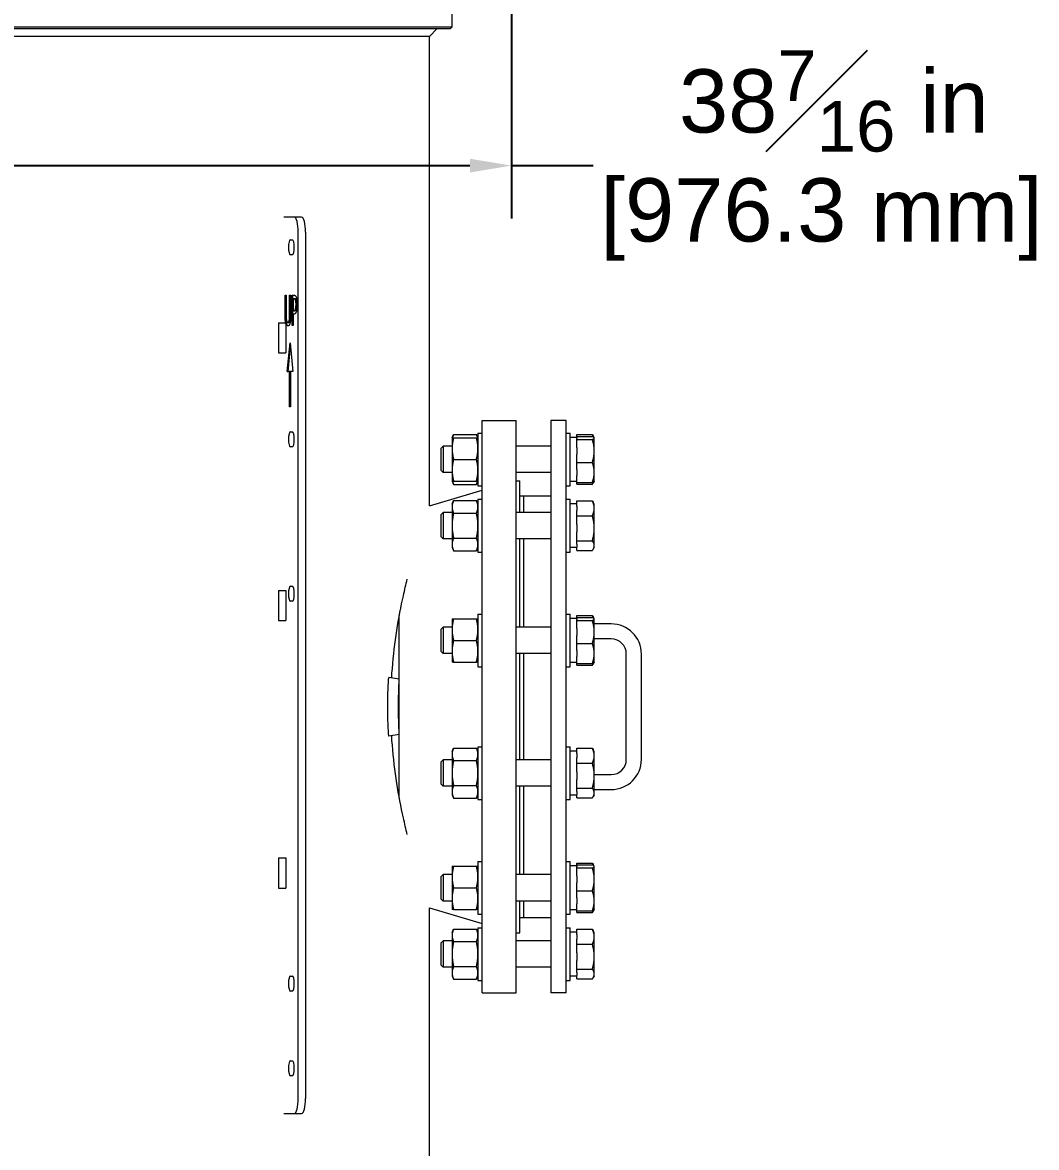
# Model space of a CAD drawing. Header units: inches. Extents: x 17 to 469, y 7 to 301.
# Drawn here: x 94.27 to 127.9, y 92.15 to 129.49 of the extents above; entities that cross this region are included whole.
import ezdxf

# ---------------------------------------------------------------- set-up
doc = ezdxf.new("R2010")
doc.units = ezdxf.units.IN
doc.header["$LTSCALE"] = 14
doc.header["$MEASUREMENT"] = 0
doc.layers.add('Dimension (ANSI)', color=7, linetype='Continuous', lineweight=25)
doc.layers.add('Visible (ANSI)', color=7, linetype='Continuous', lineweight=50)
doc.styles.add('MEMCOR Medium', font='arial.ttf')
doc.dimstyles.new('Default (ANSI)', dxfattribs={"dimscale": 14, "dimtxt": 0.15, "dimasz": 0.098425, "dimexe": 0.125, "dimexo": 0.0625, "dimgap": 0.031496, "dimtad": 0, "dimtih": 1, "dimtoh": 1, "dimdec": 4, "dimrnd": 1e-08, "dimzin": 3, "dimdsep": 46, "dimlunit": 5, "dimtxsty": 'MEMCOR Medium', "dimcen": 0.09, "dimdle": 0.393701, "dimclrd": 256, "dimclre": 256, "dimclrt": 256, "dimadec": 0, "dimazin": 1, "dimtfac": 0.8, "dimtofl": 0, "dimtmove": 0, "dimatfit": 3, "dimfxl": 1, "dimfrac": 1, "dimtolj": 1, "dimtzin": 4, "dimlwd": -1, "dimlwe": -1, "dimarcsym": 0})

# ---------------------------------------------------------------- blocks, each defined once
blk = doc.blocks.new('*D21')
at = {"layer": 'Defpoints', "color": 0, "transparency": 16777216}
for p in [(72.051, 135.407), (110.487, 135.407), (110.487, 124.738)]:
    blk.add_point(p, dxfattribs=at)
at = {"layer": 'Dimension (ANSI)', "transparency": 16777216}
for p, q in [((72.051, 134.532), (72.051, 122.988)), ((110.487, 134.532), (110.487, 122.988)), ((73.429, 124.738), (109.11, 124.738)), ((110.487, 124.738), (113.194, 124.738))]:
    blk.add_line(p, q, dxfattribs=at)
for points in [[(73.429, 124.968), (73.429, 124.508), (72.051, 124.738)], [(109.11, 124.968), (109.11, 124.508), (110.487, 124.738)]]:
    blk.add_solid(points, dxfattribs=at)
at = {"layer": 'Dimension (ANSI)', "transparency": 16777216, "char_height": 2.1, "attachment_point": 5, "style": 'MEMCOR Medium'}
for s, insert in [('\\A1; 38{\\H0.8x;\\S7#16;} in', (120.777, 126.885)), ('\\A1;[976.3 mm]', (120.777, 122.951))]:
    blk.add_mtext(s, dxfattribs=dict(at, insert=insert))

msp = doc.modelspace()

# ---------------------------------------------------------------- linework, layer by layer
at = {"layer": 'Visible (ANSI)', "linetype": 'Continuous', "lineweight": 18}
for p, q in [((108.51926, 129.339395), (108.51926, 131.63627)), ((74.018842, 129.339395), (108.51926, 129.339395)), ((108.456681, 129.276895), (74.081342, 129.276895)), ((107.766343, 129.026895), (108.016297, 129.276895)), ((107.766343, 129.026895), (74.768739, 129.026895)), ((107.76937, 113.448352), (107.76937, 129.029923)), ((103.28652, 123.026895), (102.93641, 123.026895)), ((103.528002, 123.026895), (103.28652, 123.026895)), ((103.41593, 93.776895), (103.41593, 122.526895)), ((103.657411, 122.526895), (103.657411, 93.776895)), ((103.157111, 122.276895), (103.221815, 122.276895)), ((103.221815, 121.776895), (103.157111, 121.776895)), ((102.979328, 119.812479), (102.979328, 120.436466)), ((102.979328, 120.436466), (103.013726, 120.436466)), ((103.003477, 119.812479), (103.003477, 120.436466)), ((103.013726, 120.436466), (103.013726, 119.812479)), ((103.132229, 120.436466), (103.166626, 120.436466)), ((103.132229, 119.809237), (103.132229, 120.436466)), ((103.156377, 119.809237), (103.156377, 120.436466)), ((103.166626, 120.436466), (103.166626, 119.812479)), ((103.215915, 119.436466), (103.215915, 120.436466)), ((103.215915, 120.436466), (103.280934, 120.436466)), ((103.240063, 119.436466), (103.240063, 120.436466)), ((103.278837, 120.321393), (103.250312, 120.321393)), ((103.250312, 120.321393), (103.250312, 119.922689)), ((103.278837, 120.321393), (103.302985, 120.321393)), ((103.250312, 119.922689), (103.273803, 119.922689)), ((103.273803, 119.922689), (103.297951, 119.922689)), ((103.328965, 119.982657), (103.353113, 119.982657)), ((102.758298, 119.519703), (103.001115, 119.519703)), ((102.758298, 119.519703), (102.758298, 118.519703)), ((103.001115, 119.519703), (103.001115, 118.519703)), ((103.072872, 119.528848), (103.097021, 119.528848)), ((103.250312, 119.809237), (103.250312, 119.436466)), ((103.279466, 119.809237), (103.250312, 119.809237)), ((103.250312, 119.436466), (103.215915, 119.436466)), ((103.053371, 117.907382), (103.147738, 118.850543)), ((103.147738, 118.850543), (103.237082, 117.900447)), ((102.758298, 118.519703), (103.001115, 118.519703)), ((103.077519, 117.907382), (103.159438, 118.726126)), ((103.130037, 117.905284), (103.053371, 117.907382)), ((103.053371, 117.907382), (103.077519, 117.907382)), ((103.154185, 117.905284), (103.077519, 117.907382)), ((103.126301, 116.729363), (103.130037, 117.905284)), ((103.130037, 117.905284), (103.154185, 117.905284)), ((103.150451, 116.729928), (103.154185, 117.905284)), ((103.159359, 117.903959), (103.15616, 116.730062)), ((103.159359, 117.903959), (103.183508, 117.903959)), ((103.237082, 117.900447), (103.159359, 117.903959)), ((103.236978, 117.901543), (103.183508, 117.903959)), ((103.15616, 116.730062), (103.126301, 116.729363)), ((109.519054, 97.276895), (109.519054, 116.276895)), ((109.519054, 116.276895), (110.644054, 116.276895)), ((110.644054, 97.276895), (110.644054, 116.276895)), ((111.799054, 116.276895), (111.799054, 97.276895)), ((112.299054, 116.276895), (111.799054, 116.276895)), ((112.299054, 97.276895), (112.299054, 116.276895)), ((103.157111, 115.901895), (103.221815, 115.901895)), ((108.519429, 115.706265), (108.571296, 115.817494)), ((108.571296, 115.817494), (109.326562, 115.817494)), ((109.378429, 115.706265), (109.326562, 115.817494)), ((109.378429, 115.862265), (109.378429, 114.112265)), ((109.378429, 115.862265), (109.519054, 115.862265)), ((112.299054, 115.862265), (112.439679, 115.862265)), ((112.439679, 114.112265), (112.439679, 115.862265)), ((112.658679, 115.750625), (112.658679, 115.811206)), ((112.658679, 115.811206), (113.172608, 115.811206)), ((113.233783, 115.711248), (113.20061, 115.768705)), ((103.221815, 115.401895), (103.157111, 115.401895)), ((108.158679, 115.358615), (108.224833, 115.424765)), ((108.224833, 115.424765), (108.224833, 114.549765)), ((108.519429, 115.424765), (108.224833, 115.424765)), ((108.519429, 115.706265), (108.519429, 115.346765)), ((108.571296, 115.706265), (109.326562, 115.706265)), ((111.799054, 115.424765), (110.644054, 115.424765)), ((112.658679, 115.716765), (112.439679, 115.716765)), ((112.658679, 115.716765), (112.658679, 115.750625)), ((112.658679, 115.750625), (113.172608, 115.750625)), ((112.658679, 115.716765), (112.658679, 115.685843)), ((112.658679, 115.651013), (112.658679, 115.685843)), ((112.658679, 115.384098), (112.658679, 115.651013)), ((112.658679, 115.651013), (113.172608, 115.651013)), ((112.658679, 115.384098), (112.658679, 115.154569)), ((113.236804, 115.706015), (113.233783, 115.711248)), ((113.236804, 115.700819), (113.236804, 115.706015)), ((113.236804, 115.269333), (113.236804, 115.700819)), ((108.158679, 114.615915), (108.158679, 115.358615)), ((108.519429, 115.346765), (108.519429, 114.627765)), ((112.658679, 114.887653), (112.658679, 115.154569)), ((113.236804, 114.555779), (113.236804, 115.269333)), ((108.571296, 114.987265), (109.326562, 114.987265)), ((112.658679, 114.655568), (112.658679, 114.887653)), ((112.658679, 114.887653), (113.172608, 114.887653)), ((112.658679, 114.655568), (112.658679, 114.45599)), ((108.158679, 114.615915), (108.224833, 114.549765)), ((108.519429, 114.549765), (108.224833, 114.549765)), ((108.519429, 114.627765), (108.519429, 114.268265)), ((108.519429, 114.268265), (108.571296, 114.157035)), ((108.571296, 114.268265), (109.326562, 114.268265)), ((109.378429, 114.268265), (109.326562, 114.157035)), ((111.799054, 114.549765), (110.644054, 114.549765)), ((110.644054, 114.276895), (110.769054, 114.276895)), ((110.769054, 113.224803), (110.769054, 114.276895)), ((112.658679, 114.223905), (112.658679, 114.45599)), ((113.233783, 114.263281), (113.20061, 114.205824)), ((113.236804, 114.268515), (113.233783, 114.263281)), ((113.236804, 114.268515), (113.236804, 114.555779)), ((107.76937, 113.448352), (109.519054, 113.966895)), ((108.571296, 114.157035), (109.326562, 114.157035)), ((109.378429, 114.112265), (109.519054, 114.112265)), ((112.299054, 114.112265), (112.439679, 114.112265)), ((112.658679, 114.257765), (112.439679, 114.257765)), ((112.658679, 114.163323), (112.658679, 114.223905)), ((112.658679, 114.223905), (113.172608, 114.223905)), ((112.658679, 114.163323), (113.172608, 114.163323)), ((108.519429, 113.506303), (108.571296, 113.617532)), ((108.571296, 113.617532), (109.326562, 113.617532)), ((109.378429, 113.506303), (109.326562, 113.617532)), ((109.378429, 113.662303), (109.378429, 111.912303)), ((109.378429, 113.662303), (109.519054, 113.662303)), ((110.769054, 113.776895), (110.899054, 113.776895)), ((110.899054, 113.224803), (110.899054, 113.776895)), ((110.899054, 113.224803), (110.899054, 113.776895)), ((110.899054, 113.776895), (111.799054, 113.776895)), ((112.299054, 113.662303), (112.439679, 113.662303)), ((112.439679, 111.912303), (112.439679, 113.662303)), ((112.658679, 113.516803), (112.439679, 113.516803)), ((112.658679, 113.437031), (112.658679, 113.611244)), ((112.658679, 113.611244), (113.172608, 113.611244)), ((113.236804, 113.506053), (113.20061, 113.568743)), ((108.158679, 113.158653), (108.224833, 113.224803)), ((108.158679, 112.415953), (108.158679, 113.158653)), ((108.224833, 113.224803), (108.224833, 112.349803)), ((108.519429, 113.224803), (108.224833, 113.224803)), ((108.519429, 113.506303), (108.519429, 113.409975)), ((108.519429, 113.409975), (108.519429, 112.787303)), ((108.571296, 113.202418), (109.326562, 113.202418)), ((111.799054, 113.224803), (110.644054, 113.224803)), ((112.658679, 113.437031), (112.658679, 113.28722)), ((112.658679, 113.113008), (112.658679, 113.28722)), ((113.236804, 113.362126), (113.236804, 113.506053)), ((113.236804, 112.701037), (113.236804, 113.362126)), ((108.519429, 112.787303), (108.519429, 112.16463)), ((112.658679, 112.824909), (112.658679, 113.113008)), ((112.658679, 113.113008), (113.172608, 113.113008)), ((112.658679, 112.824909), (112.658679, 112.577164)), ((108.158679, 112.415953), (108.224833, 112.349803)), ((112.658679, 112.289066), (112.658679, 112.577164)), ((113.236804, 112.126214), (113.236804, 112.701037)), ((108.519429, 112.349803), (108.224833, 112.349803)), ((108.519429, 112.16463), (108.519429, 112.068303)), ((108.519429, 112.068303), (108.571296, 111.957073)), ((108.571296, 112.372188), (109.326562, 112.372188)), ((109.378429, 112.068303), (109.326562, 111.957073)), ((111.799054, 112.349803), (110.644054, 112.349803)), ((110.769054, 109.414357), (110.769054, 112.349803)), ((110.899054, 109.414357), (110.899054, 112.349803)), ((110.899054, 109.414357), (110.899054, 112.349803)), ((112.658679, 112.057803), (112.439679, 112.057803)), ((112.658679, 112.17518), (112.658679, 112.289066)), ((112.658679, 112.289066), (113.172608, 112.289066)), ((112.658679, 112.17518), (112.658679, 112.077247)), ((112.658679, 111.963361), (112.658679, 112.077247)), ((113.236804, 112.068553), (113.20061, 112.005863)), ((113.236804, 112.068553), (113.236804, 112.126214)), ((108.571296, 111.957073), (109.326562, 111.957073)), ((109.378429, 111.912303), (109.519054, 111.912303)), ((112.299054, 111.912303), (112.439679, 111.912303)), ((112.658679, 111.963361), (113.172608, 111.963361)), ((102.758298, 110.639703), (103.001115, 110.639703)), ((102.758298, 110.639703), (102.758298, 109.639703)), ((103.001115, 110.639703), (103.001115, 109.639703)), ((103.157111, 110.776895), (103.221815, 110.776895)), ((103.221815, 110.276895), (103.157111, 110.276895)), ((106.769054, 103.752768), (106.769054, 109.801022)), ((109.378429, 109.851857), (109.378429, 108.101857)), ((109.378429, 109.851857), (109.519054, 109.851857)), ((112.299054, 109.851857), (112.439679, 109.851857)), ((112.439679, 108.101857), (112.439679, 109.851857)), ((112.658679, 109.740217), (112.658679, 109.800798)), ((112.658679, 109.800798), (113.172608, 109.800798)), ((102.758298, 109.639703), (103.001115, 109.639703)), ((108.158679, 109.348207), (108.224833, 109.414357)), ((108.224833, 109.414357), (108.224833, 108.539357)), ((108.519429, 109.414357), (108.224833, 109.414357)), ((108.519429, 109.695857), (108.519429, 109.336357)), ((108.571296, 109.695857), (109.326562, 109.695857)), ((111.799054, 109.414357), (110.644054, 109.414357)), ((112.658679, 109.706357), (112.439679, 109.706357)), ((112.658679, 109.706357), (112.658679, 109.740217)), ((112.658679, 109.740217), (113.172608, 109.740217)), ((112.658679, 109.706357), (112.658679, 109.675436)), ((112.658679, 109.640606), (112.658679, 109.675436)), ((112.658679, 109.37369), (112.658679, 109.640606)), ((112.658679, 109.640606), (113.172608, 109.640606)), ((113.233783, 109.70084), (113.20061, 109.758297)), ((113.236804, 109.695607), (113.233783, 109.70084)), ((113.236804, 109.690411), (113.236804, 109.695607)), ((113.236804, 109.258926), (113.236804, 109.690411)), ((113.799054, 109.526895), (113.236804, 109.526895)), ((108.158679, 108.605507), (108.158679, 109.348207)), ((108.519429, 109.336357), (108.519429, 108.617357)), ((112.658679, 109.37369), (112.658679, 109.144161)), ((112.658679, 108.877246), (112.658679, 109.144161)), ((113.236804, 108.545371), (113.236804, 109.258926)), ((108.571296, 108.976857), (109.326562, 108.976857)), ((112.658679, 108.64516), (112.658679, 108.877246)), ((112.658679, 108.877246), (113.172608, 108.877246)), ((113.799054, 109.026895), (113.236804, 109.026895)), ((108.158679, 108.605507), (108.224833, 108.539357)), ((108.519429, 108.539357), (108.224833, 108.539357)), ((108.519429, 108.617357), (108.519429, 108.257857)), ((111.799054, 108.539357), (110.644054, 108.539357)), ((110.769054, 105.014433), (110.769054, 108.539357)), ((110.899054, 105.014433), (110.899054, 108.539357)), ((110.899054, 105.014433), (110.899054, 108.539357)), ((112.658679, 108.64516), (112.658679, 108.445582)), ((112.658679, 108.213497), (112.658679, 108.445582)), ((113.236804, 108.258107), (113.236804, 108.545371)), ((114.299054, 105.026895), (114.299054, 108.526895)), ((114.799054, 105.026895), (114.799054, 108.526895)), ((108.571296, 108.257857), (109.326562, 108.257857)), ((109.378429, 108.101857), (109.519054, 108.101857)), ((112.299054, 108.101857), (112.439679, 108.101857)), ((112.658679, 108.247357), (112.439679, 108.247357)), ((112.658679, 108.152915), (112.658679, 108.213497)), ((112.658679, 108.213497), (113.172608, 108.213497)), ((112.658679, 108.152915), (113.172608, 108.152915)), ((113.233783, 108.252873), (113.20061, 108.195417)), ((113.236804, 108.258107), (113.233783, 108.252873)), ((106.769054, 107.69607), (106.418026, 107.751866)), ((106.769054, 105.85772), (106.418026, 105.801924)), ((108.519429, 105.295933), (108.571296, 105.407163)), ((108.571296, 105.407163), (109.326562, 105.407163)), ((109.378429, 105.295933), (109.326562, 105.407163)), ((109.378429, 105.451933), (109.378429, 103.701933)), ((109.378429, 105.451933), (109.519054, 105.451933)), ((112.299054, 105.451933), (112.439679, 105.451933)), ((112.439679, 103.701933), (112.439679, 105.451933)), ((112.658679, 105.306433), (112.439679, 105.306433)), ((112.658679, 105.226662), (112.658679, 105.400875)), ((112.658679, 105.400875), (113.172608, 105.400875)), ((113.236804, 105.295683), (113.20061, 105.358373)), ((108.158679, 104.948283), (108.224833, 105.014433)), ((108.158679, 104.205583), (108.158679, 104.948283)), ((108.224833, 105.014433), (108.224833, 104.139433)), ((108.519429, 105.014433), (108.224833, 105.014433)), ((108.519429, 105.295933), (108.519429, 105.199605)), ((108.519429, 105.199605), (108.519429, 104.576933)), ((108.571296, 104.992048), (109.326562, 104.992048)), ((111.799054, 105.014433), (110.644054, 105.014433)), ((112.658679, 105.226662), (112.658679, 105.076851)), ((112.658679, 104.902638), (112.658679, 105.076851)), ((113.236804, 105.151756), (113.236804, 105.295683)), ((113.236804, 104.490667), (113.236804, 105.151756)), ((108.519429, 104.576933), (108.519429, 103.954261)), ((112.658679, 104.61454), (112.658679, 104.902638)), ((112.658679, 104.902638), (113.172608, 104.902638)), ((112.658679, 104.61454), (112.658679, 104.366795)), ((108.158679, 104.205583), (108.224833, 104.139433)), ((112.658679, 104.078696), (112.658679, 104.366795)), ((113.236804, 104.526895), (113.799054, 104.526895)), ((113.236804, 103.915844), (113.236804, 104.490667)), ((108.519429, 104.139433), (108.224833, 104.139433)), ((108.519429, 103.954261), (108.519429, 103.857933)), ((108.519429, 103.857933), (108.571296, 103.746703)), ((108.571296, 104.161818), (109.326562, 104.161818)), ((109.378429, 103.857933), (109.326562, 103.746703)), ((111.799054, 104.139433), (110.644054, 104.139433)), ((110.769054, 101.203987), (110.769054, 104.139433)), ((110.899054, 101.203987), (110.899054, 104.139433)), ((110.899054, 101.203987), (110.899054, 104.139433)), ((112.658679, 103.847433), (112.439679, 103.847433)), ((112.658679, 103.964811), (112.658679, 104.078696)), ((112.658679, 104.078696), (113.172608, 104.078696)), ((112.658679, 103.964811), (112.658679, 103.866877)), ((112.658679, 103.752992), (112.658679, 103.866877)), ((113.236804, 103.858183), (113.20061, 103.795493)), ((113.236804, 104.026895), (113.799054, 104.026895)), ((113.236804, 103.858183), (113.236804, 103.915844)), ((108.571296, 103.746703), (109.326562, 103.746703)), ((109.378429, 103.701933), (109.519054, 103.701933)), ((112.299054, 103.701933), (112.439679, 103.701933)), ((112.658679, 103.752992), (113.172608, 103.752992)), ((102.758298, 101.759703), (103.001115, 101.759703)), ((102.758298, 101.759703), (102.758298, 100.759703)), ((103.001115, 101.759703), (103.001115, 100.759703)), ((109.378429, 101.641487), (109.378429, 99.891487)), ((109.378429, 101.641487), (109.519054, 101.641487)), ((112.299054, 101.641487), (112.439679, 101.641487)), ((112.439679, 99.891487), (112.439679, 101.641487)), ((112.658679, 101.529847), (112.658679, 101.590429)), ((112.658679, 101.590429), (113.172608, 101.590429)), ((108.158679, 101.137837), (108.224833, 101.203987)), ((108.224833, 101.203987), (108.224833, 100.328987)), ((108.519429, 101.203987), (108.224833, 101.203987)), ((108.519429, 101.485487), (108.519429, 101.125987)), ((108.571296, 101.485487), (109.326562, 101.485487)), ((111.799054, 101.203987), (110.644054, 101.203987)), ((112.658679, 101.495987), (112.439679, 101.495987)), ((112.658679, 101.495987), (112.658679, 101.529847)), ((112.658679, 101.529847), (113.172608, 101.529847)), ((112.658679, 101.495987), (112.658679, 101.465066)), ((112.658679, 101.430236), (112.658679, 101.465066)), ((112.658679, 101.163321), (112.658679, 101.430236)), ((112.658679, 101.430236), (113.172608, 101.430236)), ((113.233783, 101.490471), (113.20061, 101.547928)), ((113.236804, 101.485237), (113.233783, 101.490471)), ((113.236804, 101.480042), (113.236804, 101.485237)), ((113.236804, 101.048556), (113.236804, 101.480042)), ((108.158679, 100.395137), (108.158679, 101.137837)), ((108.519429, 101.125987), (108.519429, 100.406987)), ((112.658679, 101.163321), (112.658679, 100.933791)), ((112.658679, 100.666876), (112.658679, 100.933791)), ((113.236804, 100.335002), (113.236804, 101.048556)), ((102.758298, 100.759703), (103.001115, 100.759703)), ((108.571296, 100.766487), (109.326562, 100.766487)), ((112.658679, 100.434791), (112.658679, 100.666876)), ((112.658679, 100.666876), (113.172608, 100.666876)), ((107.76937, 80.267224), (107.76937, 100.105438)), ((107.76937, 100.105438), (109.519054, 99.586895)), ((108.158679, 100.395137), (108.224833, 100.328987)), ((108.519429, 100.328987), (108.224833, 100.328987)), ((108.519429, 100.406987), (108.519429, 100.047487)), ((111.799054, 100.328987), (110.644054, 100.328987)), ((110.769054, 99.276895), (110.769054, 100.328987)), ((110.899054, 99.776895), (110.899054, 100.328987)), ((110.899054, 99.776895), (110.899054, 100.328987)), ((112.658679, 100.434791), (112.658679, 100.235213)), ((112.658679, 100.003127), (112.658679, 100.235213)), ((113.236804, 100.047737), (113.236804, 100.335002)), ((108.571296, 100.047487), (109.326562, 100.047487)), ((109.378429, 99.891487), (109.519054, 99.891487)), ((110.769054, 99.776895), (110.899054, 99.776895)), ((110.899054, 99.776895), (111.799054, 99.776895)), ((112.299054, 99.891487), (112.439679, 99.891487)), ((112.658679, 100.036987), (112.439679, 100.036987)), ((112.658679, 99.942546), (112.658679, 100.003127)), ((112.658679, 100.003127), (113.172608, 100.003127)), ((112.658679, 99.942546), (113.172608, 99.942546)), ((113.233783, 100.042504), (113.20061, 99.985047)), ((113.236804, 100.047737), (113.233783, 100.042504)), ((108.519429, 99.285526), (108.571296, 99.396755)), ((108.571296, 99.396755), (109.326562, 99.396755)), ((109.378429, 99.285526), (109.326562, 99.396755)), ((109.378429, 99.441526), (109.378429, 97.691526)), ((109.378429, 99.441526), (109.519054, 99.441526)), ((112.299054, 99.441526), (112.439679, 99.441526)), ((112.439679, 97.691526), (112.439679, 99.441526)), ((112.658679, 99.216254), (112.658679, 99.390467)), ((112.658679, 99.390467), (113.172608, 99.390467)), ((113.236804, 99.285276), (113.20061, 99.347966)), ((108.158679, 98.937876), (108.224833, 99.004026)), ((108.224833, 99.004026), (108.224833, 98.129026)), ((108.519429, 99.004026), (108.224833, 99.004026)), ((108.519429, 99.285526), (108.519429, 99.189198)), ((108.519429, 99.189198), (108.519429, 98.566526)), ((108.571296, 98.98164), (109.326562, 98.98164)), ((110.644054, 99.276895), (110.769054, 99.276895)), ((111.799054, 99.004026), (110.644054, 99.004026)), ((112.658679, 99.296026), (112.594931, 99.296026)), ((112.658679, 99.216254), (112.658679, 99.066443)), ((112.658679, 98.89223), (112.658679, 99.066443)), ((113.236804, 99.141349), (113.236804, 99.285276)), ((113.236804, 98.48026), (113.236804, 99.141349)), ((108.158679, 98.195176), (108.158679, 98.937876)), ((112.658679, 98.604132), (112.658679, 98.89223)), ((112.658679, 98.89223), (113.172608, 98.89223)), ((112.658679, 98.604132), (112.658679, 98.356387)), ((108.519429, 98.566526), (108.519429, 97.943853)), ((112.658679, 98.068289), (112.658679, 98.356387)), ((113.236804, 97.905436), (113.236804, 98.48026)), ((103.157111, 97.839395), (103.221815, 97.839395)), ((108.158679, 98.195176), (108.224833, 98.129026)), ((108.519429, 98.129026), (108.224833, 98.129026)), ((108.519429, 97.943853), (108.519429, 97.847526)), ((108.519429, 97.847526), (108.571296, 97.736296)), ((108.571296, 98.151411), (109.326562, 98.151411)), ((109.378429, 97.847526), (109.326562, 97.736296)), ((111.799054, 98.129026), (110.644054, 98.129026)), ((112.658679, 97.837026), (112.439679, 97.837026)), ((112.658679, 97.954403), (112.658679, 98.068289)), ((112.658679, 98.068289), (113.172608, 98.068289)), ((112.658679, 97.954403), (112.658679, 97.856469)), ((112.658679, 97.742584), (112.658679, 97.856469)), ((113.236804, 97.847776), (113.20061, 97.785085)), ((113.236804, 97.847776), (113.236804, 97.905436)), ((108.571296, 97.736296), (109.326562, 97.736296)), ((109.378429, 97.691526), (109.519054, 97.691526)), ((112.299054, 97.691526), (112.439679, 97.691526)), ((112.658679, 97.742584), (113.172608, 97.742584)), ((103.221815, 97.339395), (103.157111, 97.339395)), ((109.519054, 97.276895), (110.644054, 97.276895)), ((112.299054, 97.276895), (111.799054, 97.276895)), ((103.157111, 95.026895), (103.221815, 95.026895)), ((103.221815, 94.526895), (103.157111, 94.526895)), ((102.93641, 93.276895), (103.28652, 93.276895)), ((103.28652, 93.276895), (103.528002, 93.276895))]:
    msp.add_line(p, q, dxfattribs=at)
for centre, radius, start, end in [((113.799054, 108.526895), 1, 0, 90), ((113.799054, 108.526895), 0.5, 0, 90), ((113.799054, 105.026895), 1, 270, 0), ((113.799054, 105.026895), 0.5, 270, 0)]:
    msp.add_arc(centre, radius, start, end, dxfattribs=at)
for centre, major_axis, ratio, start_param, end_param in [((103.28652, 122.526895), (0, 0.5), 0.258819045, 4.71238898, 6.283185307), ((103.528002, 122.526895), (0, 0.5), 0.258819045, 4.71238898, 6.283185307), ((103.157111, 122.026895), (0, -0.25), 0.258819045, 3.141592654, 6.283185307), ((103.221815, 122.026895), (0, 0.25), 0.258819045, 3.141592654, 6.283185307), ((103.157111, 115.651895), (0, -0.25), 0.258819045, 3.141592654, 6.283185307), ((103.221815, 115.651895), (0, 0.25), 0.258819045, 3.141592654, 6.283185307), ((103.157111, 110.526895), (0, -0.25), 0.258819045, 3.141592654, 6.283185307), ((103.221815, 110.526895), (0, 0.25), 0.258819045, 3.141592654, 6.283185307), ((112.594931, 98.566526), (-4.1372, 0), 0.176326981, 4.71238898, 4.749923496), ((103.157111, 97.589395), (0, -0.25), 0.258819045, 3.141592654, 6.283185307), ((103.221815, 97.589395), (0, 0.25), 0.258819045, 3.141592654, 6.283185307), ((103.157111, 94.776895), (0, -0.25), 0.258819045, 3.141592654, 6.283185307), ((103.221815, 94.776895), (0, 0.25), 0.258819045, 3.141592654, 6.283185307), ((103.28652, 93.776895), (0, -0.5), 0.258819045, 0, 1.570796327), ((103.528002, 93.776895), (0, -0.5), 0.258819045, 0, 1.570796327)]:
    msp.add_ellipse(centre, major_axis=major_axis, ratio=ratio, start_param=start_param, end_param=end_param, dxfattribs=at)
for points, degree in [([(108.456681, 129.276895), (108.477562, 129.297735), (108.498421, 129.318568), (108.51926, 129.339395)], 3), ([(103.32498, 120.283305), (103.3168, 120.304375), (103.294987, 120.321393), (103.278837, 120.321393)], 2), ([(103.280934, 120.436466), (103.304006, 120.436466), (103.336306, 120.407292), (103.34868, 120.374067)], 2), ([(103.343647, 120.130955), (103.343647, 120.182819), (103.334418, 120.258994), (103.32498, 120.283305)], 2), ([(103.34868, 120.374067), (103.363153, 120.335979), (103.379512, 120.218475), (103.379512, 120.135007)], 2), ([(103.273803, 119.922689), (103.294777, 119.922689), (103.320575, 119.948621), (103.328965, 119.982657)], 2), ([(103.35686, 119.912965), (103.343437, 119.861911), (103.307152, 119.809237), (103.279466, 119.809237)], 2), ([(103.328965, 119.982657), (103.336725, 120.012641), (103.343647, 120.083143), (103.343647, 120.130955)], 2), ([(103.379512, 120.135007), (103.379512, 120.070177), (103.367557, 119.953483), (103.35686, 119.912965)], 2), ([(103.004078, 119.507778), (102.990445, 119.559642), (102.979328, 119.705509), (102.979328, 119.812479)], 2), ([(103.072872, 119.415396), (103.050011, 119.415396), (103.016033, 119.461587), (103.004078, 119.507778)], 2), ([(103.013726, 119.812479), (103.013726, 119.742787), (103.01834, 119.648783), (103.024842, 119.610696)], 2), ([(103.024842, 119.610696), (103.031763, 119.570177), (103.055674, 119.528848), (103.072872, 119.528848)], 2), ([(103.072872, 119.528848), (103.089022, 119.528848), (103.114191, 119.570177), (103.121113, 119.610696)], 2), ([(103.141877, 119.507778), (103.129502, 119.460777), (103.096783, 119.415396), (103.072872, 119.415396)], 2), ([(103.121113, 119.610696), (103.127615, 119.648783), (103.132229, 119.741976), (103.132229, 119.809237)], 2), ([(103.166626, 119.812479), (103.166626, 119.707941), (103.15572, 119.558832), (103.141877, 119.507778)], 2)]:
    msp.add_open_spline(points, degree=degree, dxfattribs=at)
for points, knots in [([(103.349128, 120.283305), (103.341735, 120.302348), (103.334271, 120.309584), (103.321496, 120.319551), (103.311662, 120.321393), (103.302985, 120.321393)], [-0.3818938296, -0.3818938296, -0.3818938296, -0.3818938296, -0.2554611271, -0.2554611271, 0, 0, 0, 0]), ([(103.367795, 120.130955), (103.367795, 120.151237), (103.367266, 120.1717), (103.364384, 120.214054), (103.362141, 120.230009), (103.357359, 120.257742), (103.353575, 120.271851), (103.349128, 120.283305)], [-0.3372795691, -0.3372795691, -0.3372795691, -0.3372795691, -0.2539165575, -0.2539165575, -0.1573425254, -0.1573425254, 0, 0, 0, 0]), ([(103.297951, 119.922689), (103.305858, 119.922689), (103.314366, 119.924071), (103.331111, 119.933285), (103.336313, 119.940376), (103.344812, 119.955121), (103.349287, 119.967134), (103.353113, 119.982657)], [-0.3720280769, -0.3720280769, -0.3720280769, -0.3720280769, -0.2742790033, -0.2742790033, -0.1633485372, -0.1633485372, 0, 0, 0, 0]), ([(103.353113, 119.982657), (103.355596, 119.99225), (103.357855, 120.002658), (103.361881, 120.026062), (103.363307, 120.037429), (103.366906, 120.074087), (103.367795, 120.102972), (103.367795, 120.130955)], [-0.3778990738, -0.3778990738, -0.3778990738, -0.3778990738, -0.2983955769, -0.2983955769, -0.2132300142, -0.2132300142, 0, 0, 0, 0]), ([(103.028226, 119.507778), (103.023723, 119.524908), (103.019839, 119.54392), (103.013339, 119.586189), (103.010844, 119.608832), (103.006693, 119.66331), (103.003477, 119.717475), (103.003477, 119.812479)], [-1.834872944, -1.834872944, -1.834872944, -1.834872944, -1.283211598, -1.283211598, -0.723930443, -0.723930443, 0, 0, 0, 0]), ([(103.085219, 119.417046), (103.080977, 119.418276), (103.076749, 119.42024), (103.065523, 119.427925), (103.058654, 119.435304), (103.043094, 119.460893), (103.035104, 119.481205), (103.028226, 119.507778)], [-0.6225640134, -0.6225640134, -0.6225640134, -0.6225640134, -0.4978653255, -0.4978653255, -0.2863653536, -0.2863653536, 0, 0, 0, 0]), ([(103.097021, 119.528848), (103.103887, 119.528848), (103.110768, 119.53165), (103.121507, 119.542692), (103.127809, 119.550572), (103.138455, 119.578387), (103.142248, 119.593056), (103.145261, 119.610696)], [-0.7299087878, -0.7299087878, -0.7299087878, -0.7299087878, -0.3783755563, -0.3783755563, -0.1610495695, -0.1610495695, 0, 0, 0, 0]), ([(103.145261, 119.610696), (103.14968, 119.63658), (103.152562, 119.664924), (103.15485, 119.711136), (103.156377, 119.74546), (103.156377, 119.809237)], [-1.425366243, -1.425366243, -1.425366243, -1.425366243, -0.485984079, -0.485984079, 0, 0, 0, 0]), ([(106.516665, 107.736183), (106.522895, 107.84147), (106.530149, 107.946802), (106.572096, 108.479129), (106.622691, 108.903042), (106.748498, 109.714759), (106.823665, 110.103261), (106.946517, 110.655523), (106.990797, 110.840158), (107.035149, 111.015001)], [52.467574381, 52.467574381, 52.467574381, 52.467574381, 53.250217307, 53.250217307, 56.430423511, 56.430423511, 59.610629715, 59.610629715, 61.320780363, 61.320780363, 61.320780363, 61.320780363]), ([(106.418026, 105.801924), (106.416825, 105.820597), (106.415658, 105.839265), (106.395619, 106.169519), (106.38662, 106.4792), (106.38662, 107.07459), (106.395619, 107.384271), (106.415658, 107.714525), (106.416825, 107.733193), (106.418026, 107.751866)], [-20.839023663, -20.839023663, -20.839023663, -20.839023663, -20.703168569, -20.703168569, -18.434729659, -18.434729659, -16.166290749, -16.166290749, -16.030435655, -16.030435655, -16.030435655, -16.030435655]), ([(106.769054, 105.85772), (106.750604, 106.168845), (106.741776, 106.478479), (106.741776, 107.075311), (106.750604, 107.384945), (106.769054, 107.69607)], [7.139602726, 7.139602726, 7.139602726, 7.139602726, 9.413533086, 9.413533086, 11.687463446, 11.687463446, 11.687463446, 11.687463446]), ([(107.035149, 102.538789), (106.990797, 102.713632), (106.946517, 102.898267), (106.823665, 103.450529), (106.748498, 103.839031), (106.622691, 104.650748), (106.572096, 105.074661), (106.530149, 105.606989), (106.522895, 105.71232), (106.516665, 105.817607)], [38.819241844, 38.819241844, 38.819241844, 38.819241844, 40.529392493, 40.529392493, 43.709598697, 43.709598697, 46.8898049, 46.8898049, 47.672447827, 47.672447827, 47.672447827, 47.672447827])]:
    msp.add_open_spline(points, degree=3, knots=knots, dxfattribs=at)
for points, weights in [([(108.571296, 115.817494), (108.543949, 115.758847), (108.531256, 115.706265)], [1, 1.01965956375, 1.01895290532]), ([(109.366602, 115.706265), (109.35391, 115.758847), (109.326562, 115.817494)], [1.01895290532, 1.01965956375, 1]), ([(113.172608, 115.811206), (113.18871, 115.789316), (113.20061, 115.768705)], [1.01001874936, 1.01812761042, 1.02166570028]), ([(113.20455, 115.735486), (113.191441, 115.772041), (113.172608, 115.811206)], [1.02274317859, 1.01951585197, 1.01001874936]), ([(108.519429, 115.706265), (108.519429, 115.706265), (108.571296, 115.706265)], [1, 1.0379548493, 1]), ([(108.571296, 115.706265), (108.519429, 115.513609), (108.519429, 115.346765)], [1, 1.0379548493, 1]), ([(109.378429, 115.346765), (109.378429, 115.513609), (109.326562, 115.706265)], [1, 1.0379548493, 1]), ([(109.326562, 115.706265), (109.378429, 115.706265), (109.378429, 115.706265)], [1, 1.0379548493, 1]), ([(113.236804, 115.700819), (113.236804, 115.723934), (113.172608, 115.750625)], [1, 1.04314139574, 1.01001874936]), ([(113.172608, 115.651013), (113.236804, 115.677704), (113.236804, 115.700819)], [1.01001874936, 1.04314139574, 1]), ([(113.236804, 115.269333), (113.236804, 115.446472), (113.172608, 115.651013)], [1, 1.04314139574, 1.01001874936]), ([(108.519429, 115.346765), (108.519429, 115.17992), (108.571296, 114.987265)], [1, 1.0379548493, 1]), ([(109.326562, 114.987265), (109.378429, 115.17992), (109.378429, 115.346765)], [1, 1.0379548493, 1]), ([(113.172608, 114.887653), (113.236804, 115.092195), (113.236804, 115.269333)], [1.01001874936, 1.04314139574, 1]), ([(108.571296, 114.987265), (108.519429, 114.794609), (108.519429, 114.627765)], [1, 1.0379548493, 1]), ([(109.378429, 114.627765), (109.378429, 114.794609), (109.326562, 114.987265)], [1, 1.0379548493, 1]), ([(113.236804, 114.555779), (113.236804, 114.709802), (113.172608, 114.887653)], [1, 1.04314139574, 1.01001874936]), ([(108.571296, 114.268265), (108.519429, 114.268265), (108.519429, 114.268265)], [1, 1.0379548493, 1]), ([(108.519429, 114.627765), (108.519429, 114.46092), (108.571296, 114.268265)], [1, 1.0379548493, 1]), ([(108.531256, 114.268265), (108.543949, 114.215683), (108.571296, 114.157035)], [1.01895290532, 1.01965956375, 1]), ([(109.326562, 114.268265), (109.378429, 114.46092), (109.378429, 114.627765)], [1, 1.0379548493, 1]), ([(109.326562, 114.157035), (109.35391, 114.215683), (109.366602, 114.268265)], [1, 1.01965956375, 1.01895290532]), ([(109.378429, 114.268265), (109.378429, 114.268265), (109.326562, 114.268265)], [1, 1.0379548493, 1]), ([(113.172608, 114.223905), (113.236804, 114.401756), (113.236804, 114.555779)], [1.01001874936, 1.04314139574, 1]), ([(113.233783, 114.263281), (113.223191, 114.244935), (113.172608, 114.223905)], [1.01515888119, 1.0359371329, 1.01001874936]), ([(113.172608, 114.163323), (113.206457, 114.209339), (113.222166, 114.250595)], [1.01001874936, 1.02721658286, 1.02385469408]), ([(108.571296, 113.617532), (108.519429, 113.506303), (108.519429, 113.409975)], [1, 1.0379548493, 1]), ([(109.378429, 113.409975), (109.378429, 113.506303), (109.326562, 113.617532)], [1, 1.0379548493, 1]), ([(113.172608, 113.611244), (113.18871, 113.589354), (113.20061, 113.568743)], [1.01001874936, 1.01812761042, 1.02166570028]), ([(113.236804, 113.362126), (113.236804, 113.477742), (113.172608, 113.611244)], [1, 1.04314139574, 1.01001874936]), ([(108.519429, 113.409975), (108.519429, 113.313647), (108.571296, 113.202418)], [1, 1.0379548493, 1]), ([(108.571296, 113.202418), (108.519429, 112.979958), (108.519429, 112.787303)], [1, 1.0379548493, 1]), ([(109.326562, 113.202418), (109.378429, 113.313647), (109.378429, 113.409975)], [1, 1.0379548493, 1]), ([(109.378429, 112.787303), (109.378429, 112.979958), (109.326562, 113.202418)], [1, 1.0379548493, 1]), ([(113.172608, 113.113008), (113.236804, 113.24651), (113.236804, 113.362126)], [1.01001874936, 1.04314139574, 1]), ([(108.519429, 112.787303), (108.519429, 112.594647), (108.571296, 112.372188)], [1, 1.0379548493, 1]), ([(109.326562, 112.372188), (109.378429, 112.594647), (109.378429, 112.787303)], [1, 1.0379548493, 1]), ([(113.236804, 112.701037), (113.236804, 112.892233), (113.172608, 113.113008)], [1, 1.04314139574, 1.01001874936]), ([(113.172608, 112.289066), (113.236804, 112.50984), (113.236804, 112.701037)], [1.01001874936, 1.04314139574, 1]), ([(108.571296, 112.372188), (108.519429, 112.260958), (108.519429, 112.16463)], [1, 1.0379548493, 1]), ([(108.519429, 112.16463), (108.519429, 112.068303), (108.571296, 111.957073)], [1, 1.0379548493, 1]), ([(109.378429, 112.16463), (109.378429, 112.260958), (109.326562, 112.372188)], [1, 1.0379548493, 1]), ([(109.326562, 111.957073), (109.378429, 112.068303), (109.378429, 112.16463)], [1, 1.0379548493, 1]), ([(113.236804, 112.126214), (113.236804, 112.201794), (113.172608, 112.289066)], [1, 1.04314139574, 1.01001874936]), ([(113.172608, 111.963361), (113.236804, 112.050633), (113.236804, 112.126214)], [1.01001874936, 1.04314139574, 1]), ([(113.20455, 109.725078), (113.191441, 109.761633), (113.172608, 109.800798)], [1.02274317859, 1.01951585197, 1.01001874936]), ([(113.172608, 109.800798), (113.18871, 109.778908), (113.20061, 109.758297)], [1.01001874936, 1.01812761042, 1.02166570028]), ([(108.519429, 109.695857), (108.519429, 109.695857), (108.571296, 109.695857)], [1, 1.0379548493, 1]), ([(108.571296, 109.695857), (108.519429, 109.503201), (108.519429, 109.336357)], [1, 1.0379548493, 1]), ([(109.378429, 109.336357), (109.378429, 109.503201), (109.326562, 109.695857)], [1, 1.0379548493, 1]), ([(109.326562, 109.695857), (109.378429, 109.695857), (109.378429, 109.695857)], [1, 1.0379548493, 1]), ([(113.236804, 109.690411), (113.236804, 109.713526), (113.172608, 109.740217)], [1, 1.04314139574, 1.01001874936]), ([(113.172608, 109.640606), (113.236804, 109.667296), (113.236804, 109.690411)], [1.01001874936, 1.04314139574, 1]), ([(113.236804, 109.258926), (113.236804, 109.436064), (113.172608, 109.640606)], [1, 1.04314139574, 1.01001874936]), ([(108.519429, 109.336357), (108.519429, 109.169512), (108.571296, 108.976857)], [1, 1.0379548493, 1]), ([(109.326562, 108.976857), (109.378429, 109.169512), (109.378429, 109.336357)], [1, 1.0379548493, 1]), ([(113.172608, 108.877246), (113.236804, 109.081787), (113.236804, 109.258926)], [1.01001874936, 1.04314139574, 1]), ([(108.571296, 108.976857), (108.519429, 108.784201), (108.519429, 108.617357)], [1, 1.0379548493, 1]), ([(109.378429, 108.617357), (109.378429, 108.784201), (109.326562, 108.976857)], [1, 1.0379548493, 1]), ([(113.236804, 108.545371), (113.236804, 108.699395), (113.172608, 108.877246)], [1, 1.04314139574, 1.01001874936]), ([(108.519429, 108.617357), (108.519429, 108.450512), (108.571296, 108.257857)], [1, 1.0379548493, 1]), ([(109.326562, 108.257857), (109.378429, 108.450512), (109.378429, 108.617357)], [1, 1.0379548493, 1]), ([(113.172608, 108.213497), (113.236804, 108.391348), (113.236804, 108.545371)], [1.01001874936, 1.04314139574, 1]), ([(108.571296, 108.257857), (108.519429, 108.257857), (108.519429, 108.257857)], [1, 1.0379548493, 1]), ([(109.378429, 108.257857), (109.378429, 108.257857), (109.326562, 108.257857)], [1, 1.0379548493, 1]), ([(113.233783, 108.252873), (113.223191, 108.234528), (113.172608, 108.213497)], [1.01515888119, 1.0359371329, 1.01001874936]), ([(113.172608, 108.152915), (113.206457, 108.198931), (113.222166, 108.240188)], [1.01001874936, 1.02721658286, 1.02385469408]), ([(108.571296, 105.407163), (108.519429, 105.295933), (108.519429, 105.199605)], [1, 1.0379548493, 1]), ([(109.378429, 105.199605), (109.378429, 105.295933), (109.326562, 105.407163)], [1, 1.0379548493, 1]), ([(113.172608, 105.400875), (113.18871, 105.378984), (113.20061, 105.358373)], [1.01001874936, 1.01812761042, 1.02166570028]), ([(113.236804, 105.151756), (113.236804, 105.267373), (113.172608, 105.400875)], [1, 1.04314139574, 1.01001874936]), ([(108.519429, 105.199605), (108.519429, 105.103278), (108.571296, 104.992048)], [1, 1.0379548493, 1]), ([(108.571296, 104.992048), (108.519429, 104.769589), (108.519429, 104.576933)], [1, 1.0379548493, 1]), ([(109.326562, 104.992048), (109.378429, 105.103278), (109.378429, 105.199605)], [1, 1.0379548493, 1]), ([(109.378429, 104.576933), (109.378429, 104.769589), (109.326562, 104.992048)], [1, 1.0379548493, 1]), ([(113.172608, 104.902638), (113.236804, 105.03614), (113.236804, 105.151756)], [1.01001874936, 1.04314139574, 1]), ([(108.519429, 104.576933), (108.519429, 104.384278), (108.571296, 104.161818)], [1, 1.0379548493, 1]), ([(109.326562, 104.161818), (109.378429, 104.384278), (109.378429, 104.576933)], [1, 1.0379548493, 1]), ([(113.236804, 104.490667), (113.236804, 104.681864), (113.172608, 104.902638)], [1, 1.04314139574, 1.01001874936]), ([(113.172608, 104.078696), (113.236804, 104.299471), (113.236804, 104.490667)], [1.01001874936, 1.04314139574, 1]), ([(108.571296, 104.161818), (108.519429, 104.050589), (108.519429, 103.954261)], [1, 1.0379548493, 1]), ([(108.519429, 103.954261), (108.519429, 103.857933), (108.571296, 103.746703)], [1, 1.0379548493, 1]), ([(109.378429, 103.954261), (109.378429, 104.050589), (109.326562, 104.161818)], [1, 1.0379548493, 1]), ([(109.326562, 103.746703), (109.378429, 103.857933), (109.378429, 103.954261)], [1, 1.0379548493, 1]), ([(113.236804, 103.915844), (113.236804, 103.991424), (113.172608, 104.078696)], [1, 1.04314139574, 1.01001874936]), ([(113.172608, 103.752992), (113.236804, 103.840264), (113.236804, 103.915844)], [1.01001874936, 1.04314139574, 1]), ([(113.20455, 101.514709), (113.191441, 101.551263), (113.172608, 101.590429)], [1.02274317859, 1.01951585197, 1.01001874936]), ([(113.172608, 101.590429), (113.18871, 101.568539), (113.20061, 101.547928)], [1.01001874936, 1.01812761042, 1.02166570028]), ([(108.519429, 101.485487), (108.519429, 101.485487), (108.571296, 101.485487)], [1, 1.0379548493, 1]), ([(108.571296, 101.485487), (108.519429, 101.292832), (108.519429, 101.125987)], [1, 1.0379548493, 1]), ([(109.378429, 101.125987), (109.378429, 101.292832), (109.326562, 101.485487)], [1, 1.0379548493, 1]), ([(109.326562, 101.485487), (109.378429, 101.485487), (109.378429, 101.485487)], [1, 1.0379548493, 1]), ([(113.236804, 101.480042), (113.236804, 101.503157), (113.172608, 101.529847)], [1, 1.04314139574, 1.01001874936]), ([(113.172608, 101.430236), (113.236804, 101.456927), (113.236804, 101.480042)], [1.01001874936, 1.04314139574, 1]), ([(113.236804, 101.048556), (113.236804, 101.225694), (113.172608, 101.430236)], [1, 1.04314139574, 1.01001874936]), ([(108.519429, 101.125987), (108.519429, 100.959143), (108.571296, 100.766487)], [1, 1.0379548493, 1]), ([(109.326562, 100.766487), (109.378429, 100.959143), (109.378429, 101.125987)], [1, 1.0379548493, 1]), ([(113.172608, 100.666876), (113.236804, 100.871418), (113.236804, 101.048556)], [1.01001874936, 1.04314139574, 1]), ([(108.571296, 100.766487), (108.519429, 100.573832), (108.519429, 100.406987)], [1, 1.0379548493, 1]), ([(109.378429, 100.406987), (109.378429, 100.573832), (109.326562, 100.766487)], [1, 1.0379548493, 1]), ([(113.236804, 100.335002), (113.236804, 100.489025), (113.172608, 100.666876)], [1, 1.04314139574, 1.01001874936]), ([(108.519429, 100.406987), (108.519429, 100.240143), (108.571296, 100.047487)], [1, 1.0379548493, 1]), ([(109.326562, 100.047487), (109.378429, 100.240143), (109.378429, 100.406987)], [1, 1.0379548493, 1]), ([(113.172608, 100.003127), (113.236804, 100.180978), (113.236804, 100.335002)], [1.01001874936, 1.04314139574, 1]), ([(108.571296, 100.047487), (108.519429, 100.047487), (108.519429, 100.047487)], [1, 1.0379548493, 1]), ([(109.378429, 100.047487), (109.378429, 100.047487), (109.326562, 100.047487)], [1, 1.0379548493, 1]), ([(113.233783, 100.042504), (113.223191, 100.024158), (113.172608, 100.003127)], [1.01515888119, 1.0359371329, 1.01001874936]), ([(113.172608, 99.942546), (113.206457, 99.988562), (113.222166, 100.029818)], [1.01001874936, 1.02721658286, 1.02385469408]), ([(108.571296, 99.396755), (108.519429, 99.285526), (108.519429, 99.189198)], [1, 1.0379548493, 1]), ([(109.378429, 99.189198), (109.378429, 99.285526), (109.326562, 99.396755)], [1, 1.0379548493, 1]), ([(113.236804, 99.141349), (113.236804, 99.256965), (113.172608, 99.390467)], [1, 1.04314139574, 1.01001874936]), ([(113.172608, 99.390467), (113.18871, 99.368577), (113.20061, 99.347966)], [1.01001874936, 1.01812761042, 1.02166570028]), ([(108.519429, 99.189198), (108.519429, 99.09287), (108.571296, 98.98164)], [1, 1.0379548493, 1]), ([(108.571296, 98.98164), (108.519429, 98.759181), (108.519429, 98.566526)], [1, 1.0379548493, 1]), ([(109.326562, 98.98164), (109.378429, 99.09287), (109.378429, 99.189198)], [1, 1.0379548493, 1]), ([(109.378429, 98.566526), (109.378429, 98.759181), (109.326562, 98.98164)], [1, 1.0379548493, 1]), ([(113.172608, 98.89223), (113.236804, 99.025732), (113.236804, 99.141349)], [1.01001874936, 1.04314139574, 1]), ([(113.236804, 98.48026), (113.236804, 98.671456), (113.172608, 98.89223)], [1, 1.04314139574, 1.01001874936]), ([(108.519429, 98.566526), (108.519429, 98.37387), (108.571296, 98.151411)], [1, 1.0379548493, 1]), ([(109.326562, 98.151411), (109.378429, 98.37387), (109.378429, 98.566526)], [1, 1.0379548493, 1]), ([(113.172608, 98.068289), (113.236804, 98.289063), (113.236804, 98.48026)], [1.01001874936, 1.04314139574, 1]), ([(108.571296, 98.151411), (108.519429, 98.040181), (108.519429, 97.943853)], [1, 1.0379548493, 1]), ([(108.519429, 97.943853), (108.519429, 97.847526), (108.571296, 97.736296)], [1, 1.0379548493, 1]), ([(109.378429, 97.943853), (109.378429, 98.040181), (109.326562, 98.151411)], [1, 1.0379548493, 1]), ([(109.326562, 97.736296), (109.378429, 97.847526), (109.378429, 97.943853)], [1, 1.0379548493, 1]), ([(113.236804, 97.905436), (113.236804, 97.981016), (113.172608, 98.068289)], [1, 1.04314139574, 1.01001874936]), ([(113.172608, 97.742584), (113.236804, 97.829856), (113.236804, 97.905436)], [1.01001874936, 1.04314139574, 1])]:
    msp.add_rational_spline(points, weights, degree=2, dxfattribs=at)

# ---------------------------------------------------------------- dimensions: what is measured, and where the dimension line sits
at = {"layer": 'Dimension (ANSI)'}
dim = msp.add_linear_dim(base=(110.487456, 124.738096), p1=(72.050653, 135.406895), p2=(110.487456, 135.406895), angle=180, text=' <> in\\X[976.3 mm]', dimstyle='Default (ANSI)', override={"dimgap": 0.031496, "dimtih": 0, "dimtoh": 0, "dimdec": 4, "dimpost": '', "dimtol": 0, "dimlim": 0, "dimtp": 0, "dimtm": 0, "dimtdec": 2, "dimatfit": 2}, dxfattribs=at)
dim.commit()
dim.dimension.update_dxf_attribs({"geometry": '*D21', "text_midpoint": (120.777083, 124.738096), "dimtype": 160})

doc.saveas('drawing.dxf')
